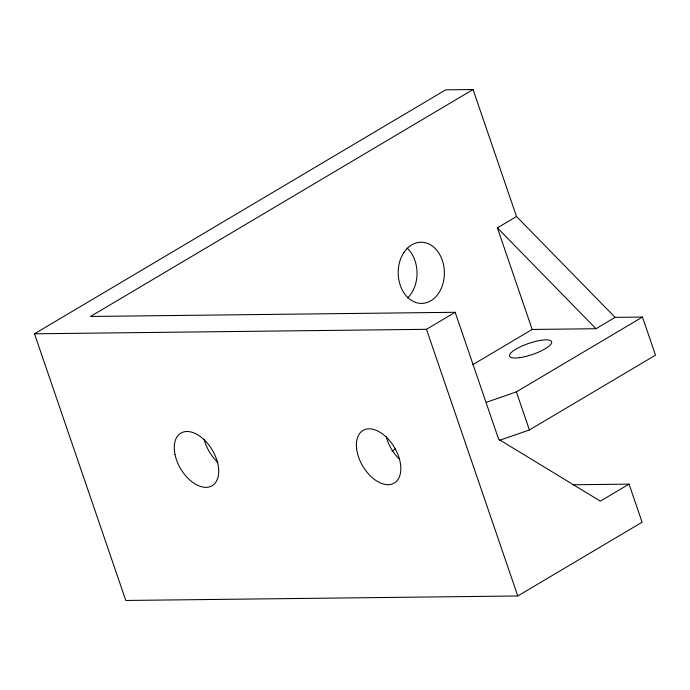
<?xml version="1.0" encoding="UTF-8"?>
<svg xmlns="http://www.w3.org/2000/svg" width="690" height="690" viewBox="0 0 690 690"><rect width="100%" height="100%" fill="white"/><g stroke="black" fill="none" stroke-linecap="round" stroke-linejoin="round"><path stroke-width="1.03" d="M573.243 484.76L629.056 484.121L642.097 522.218L517.776 595.97L125.796 600.473L34.5 333.805L445.697 89.847L473.047 89.528L516.517 216.513L615.109 317.365L642.459 317.055L655.5 355.152L529.411 429.956L499.37 440.401M473.047 89.528L90.537 316.469L455.167 312.294L498.646 439.271L600.36 501.147L629.056 484.121M615.109 317.365L595.988 328.716L532.171 329.449L497.395 227.864L516.517 216.513M34.5 333.805L426.48 329.311L455.167 312.294M472.848 364.648L532.171 329.449M486.329 402.305L516.37 391.86L642.459 317.055M497.395 227.864L595.988 328.716M516.37 391.86L529.411 429.956M426.48 329.311L517.776 595.97M217.902 462.464A30.601 18.38 59.3 0 1 204.085 439.168M398.958 458.781A30.601 18.38 59.3 0 1 386.253 436.666M392.024 451.234A166.902 43.763 -18.9 0 1 395.189 448.914M407.1 248.089A30.601 23.106 89.3 0 1 407.514 297.994M519.605 357.662A22.253 5.83 -18.9 0 0 551.741 342.404A22.253 5.83 -18.9 0 0 520.484 346.751A22.253 5.83 -18.9 0 0 519.605 357.662M356.601 448.569A30.601 18.38 59.3 0 0 392.274 484A30.601 18.38 59.3 0 0 386.952 437.745A30.601 18.38 59.3 0 0 356.601 448.569M174.984 454.391A30.601 18.38 59.3 0 0 212.089 485.743A30.601 18.38 59.3 0 0 202.368 438.15A30.601 18.38 59.3 0 0 174.984 454.391M403.883 252.531A30.601 23.106 89.3 0 0 416.82 302.789A30.601 23.106 89.3 0 0 443.152 263.106A30.601 23.106 89.3 0 0 403.883 252.531"/></g></svg>
